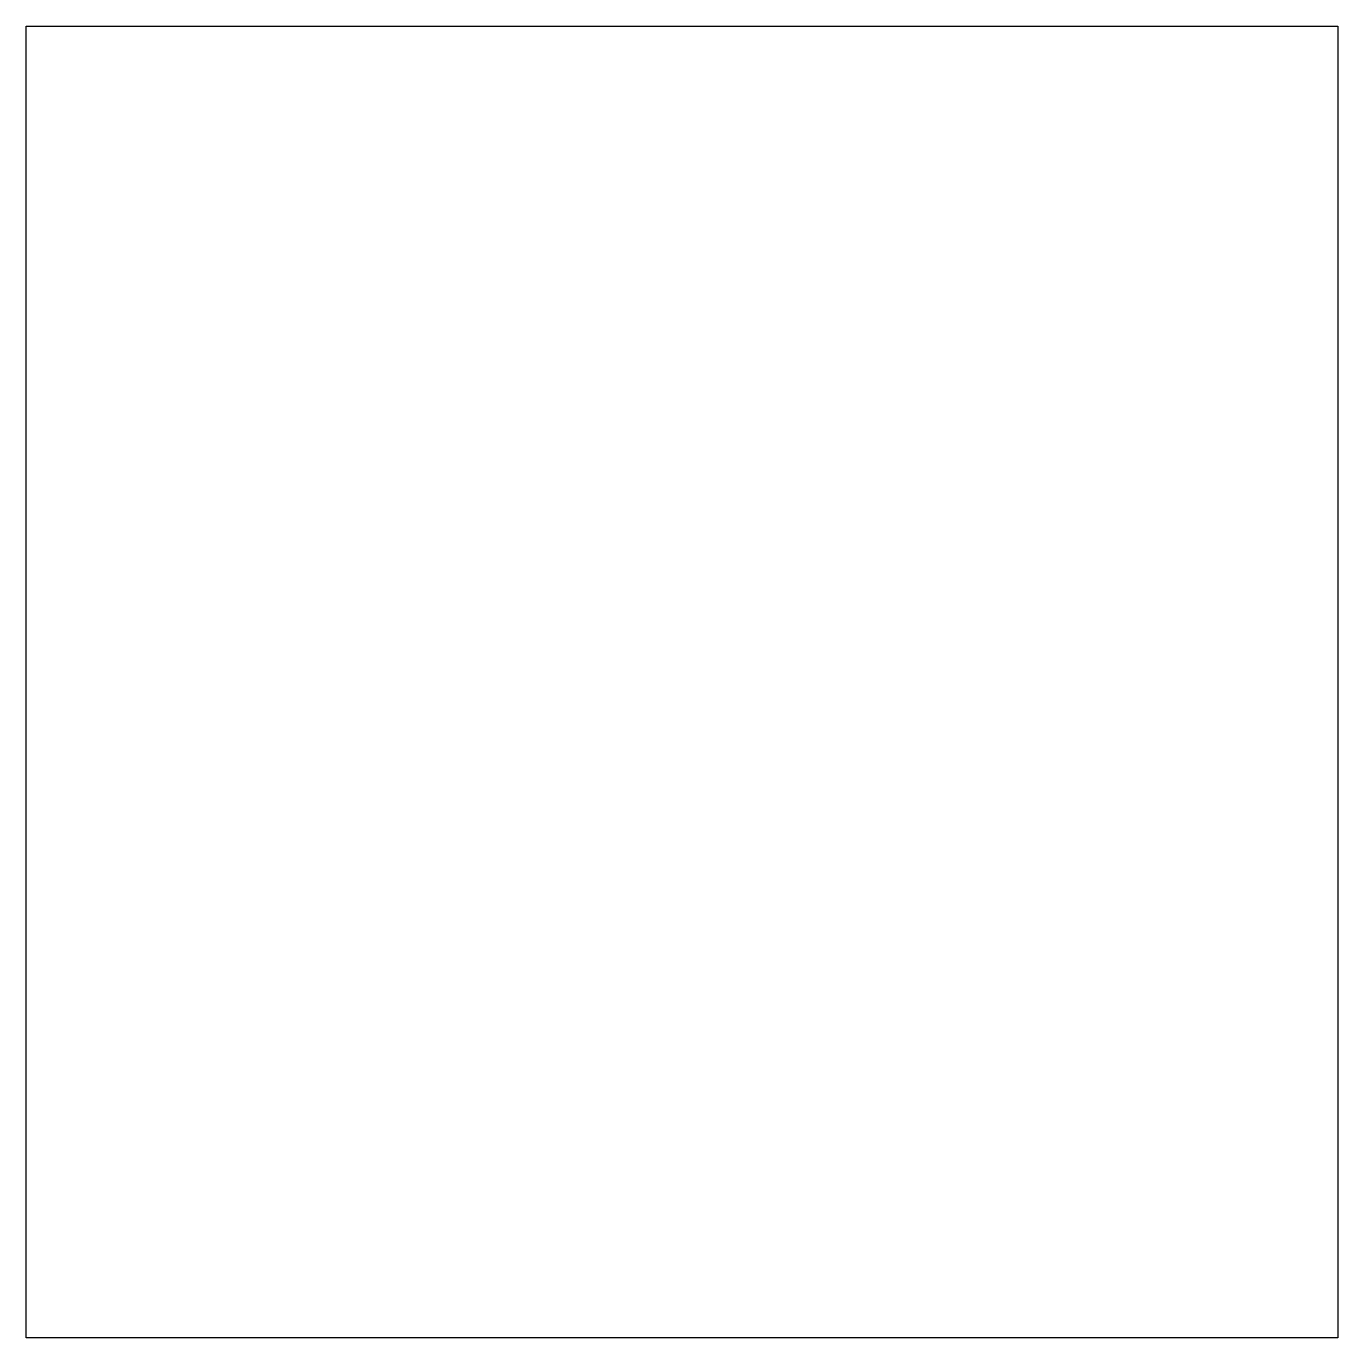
# Model space of a CAD drawing. Header units: millimetres. Extents: x 10 to 50, y 10 to 50.
import ezdxf

# ---------------------------------------------------------------- set-up
doc = ezdxf.new("R2010")
doc.units = ezdxf.units.MM

msp = doc.modelspace()

# ---------------------------------------------------------------- linework, layer by layer
msp.add_lwpolyline([(10, 10), (10, 50), (50, 50), (50, 10), (10, 10)])

doc.saveas('drawing.dxf')
